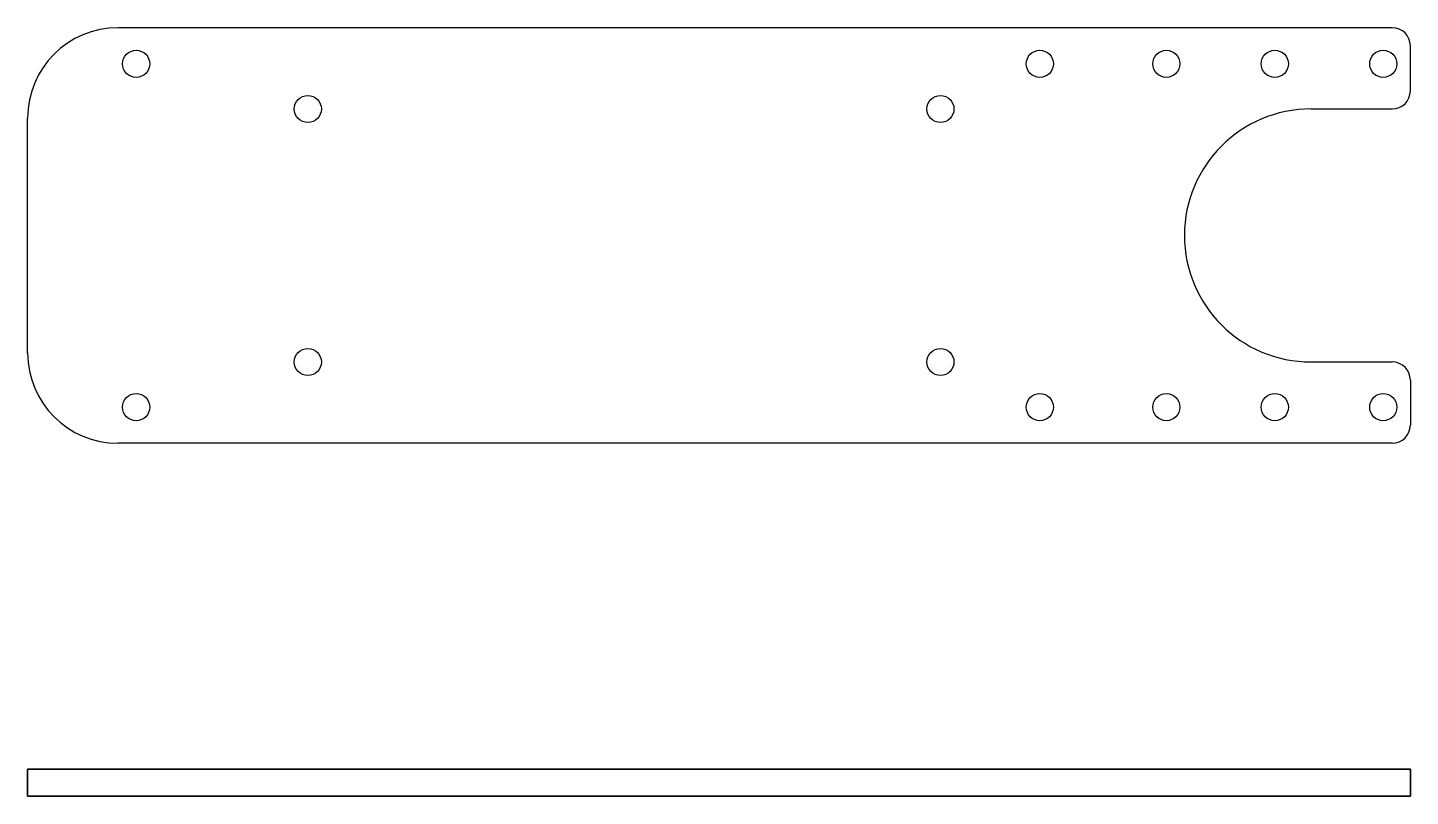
# Model space of a CAD drawing. Header units: millimetres. Extents: x 150 to 303, y 285 to 370.
import ezdxf

# ---------------------------------------------------------------- set-up
doc = ezdxf.new("R2010")
doc.units = ezdxf.units.MM
doc.layers.add('NetDam', color=7, linetype='Continuous', lineweight=35)

msp = doc.modelspace()

# ---------------------------------------------------------------- linework, layer by layer
at = {"color": 7, "linetype": 'Continuous', "lineweight": 25}
for p, q in [((300.74, 369.97), (159.74, 369.97)), ((302.74, 362.97), (302.74, 367.97)), ((149.74, 333.97), (149.74, 359.97)), ((291.74, 360.97), (300.74, 360.97)), ((291.74, 332.97), (300.74, 332.97)), ((302.74, 330.97), (302.74, 325.97)), ((300.74, 323.97), (159.74, 323.97))]:
    msp.add_line(p, q, dxfattribs=at)
for centre in [(161.74, 365.97), (261.74, 365.97), (275.74, 365.97), (287.74, 365.97), (299.74, 365.97), (180.74, 360.97), (250.74, 360.97), (180.74, 332.97), (250.74, 332.97), (161.74, 327.97), (261.74, 327.97), (275.74, 327.97), (287.74, 327.97), (299.74, 327.97)]:
    msp.add_circle(centre, 1.5)
for centre, radius, start, end in [((159.74, 359.97), 10, 90, 180), ((300.74, 367.97), 2, 0, 90), ((300.74, 362.97), 2, 270, 0), ((291.74, 346.97), 14, 90, 270), ((159.74, 333.97), 10, 180, 270), ((300.74, 330.97), 2, 0, 90), ((300.74, 325.97), 2, 270, 0)]:
    msp.add_arc(centre, radius, start, end, dxfattribs=at)
at = {"layer": 'NetDam'}
for p, q in [((149.74, 287.89), (302.74, 287.89)), ((149.74, 287.89), (149.74, 284.89)), ((302.74, 284.89), (302.74, 287.89)), ((149.74, 284.89), (302.74, 284.89))]:
    msp.add_line(p, q, dxfattribs=at)

doc.saveas('drawing.dxf')
